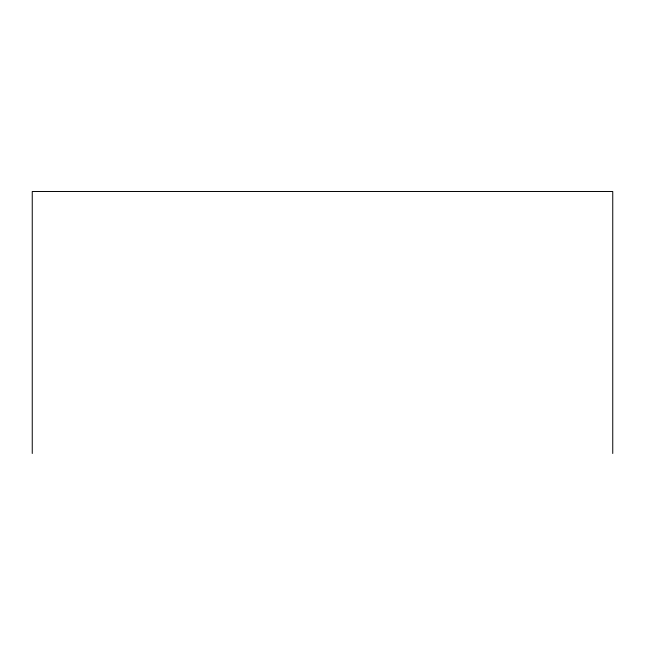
<?xml version="1.0" encoding="UTF-8"?>
<svg xmlns="http://www.w3.org/2000/svg" width="645" height="645" viewBox="0 0 645 645"><rect width="100%" height="100%" fill="white"/><g stroke="black" fill="none" stroke-linecap="round" stroke-linejoin="round"><path stroke-width="0.97" d="M612.75 453.491L612.75 191.509L32.25 191.509L32.25 453.491"/></g></svg>
